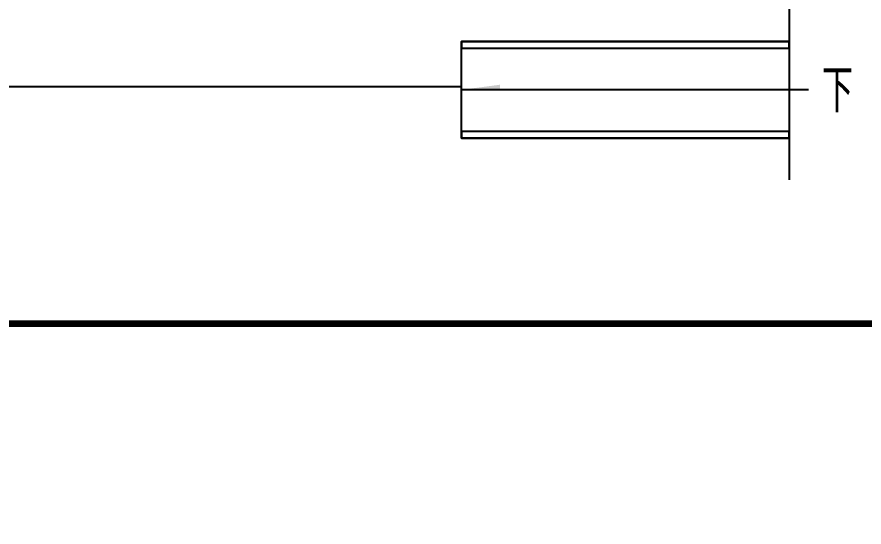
# Model space of a CAD drawing. Extents: x 1241380 to 1952554, y 1012187 to 1766051.
# Drawn here: x 1614601 to 1627778, y 1270773 to 1278705 of the extents above; entities that cross this region are included whole.
import ezdxf

# ---------------------------------------------------------------- set-up
doc = ezdxf.new("R2010")
doc.units = 0
for name, color, linetype in [('1-建筑底图', 8, 'Continuous'), ('A-ANNO-IDEN', 251, 'Continuous'), ('E2-楼梯、坡道', 52, 'Continuous')]:
    doc.layers.add(name, color=color, linetype=linetype)
doc.styles.add('_TCH_DIM', font='SIMPLEX', dxfattribs={"bigfont": 'GBCBIG'})
doc.styles.get("Standard").update_dxf_attribs({"font": 'gbeitc.shx', "bigfont": 'gbcbig.shx'})
doc.linetypes.add('JIEDI', pattern='A,1.25,-0.25,0.25,-0.25,0.625,["/",Standard,S=0.6,R=0,X=0,Y=-0.3],0.625,-0.25,0.25,-0.25', length=4)

# ---------------------------------------------------------------- blocks, each defined once
blk = doc.blocks.new('A$Cb4587652')
at = {"layer": 'A-ANNO-IDEN'}
blk.add_hatch(color=256, dxfattribs=at).paths.add_polyline_path([(-5100, -1250), (-4500, -1250), (-4500, -1170)])
blk.add_lwpolyline([(298, -1250), (-5100, -1250)], dxfattribs=at)
at = {"layer": 'E2-楼梯、坡道'}
for points in [[(0, -2000), (-5100, -2000), (-5100, -500), (0, -500)], [(-5100, -500), (-5100, -600), (0, -600), (0, -600), (0, -500)], [(-5100, -1900), (-5100, -2000), (0, -2000), (0, -2000), (0, -1900)]]:
    blk.add_lwpolyline(points, close=True, dxfattribs=at)
at = {"layer": 'A-ANNO-IDEN', "color": 7, "style": '_TCH_DIM'}
blk.add_text('下', height=675, dxfattribs=at).set_placement((508, -1600))
blk = doc.blocks.new('1-一层建筑底图')
at = {"layer": '1-建筑底图', "color": 8}
blk.add_line((55850, 78050), (55850, 73500), dxfattribs=at)
blk.add_lwpolyline([(15000, 71650), (15000, 76950), (26100, 76950), (26100, 74950), (50750, 74950)], dxfattribs=at)
at = {"layer": '1-建筑底图', "color": 8, "ltscale": 3, "const_width": 100}
blk.add_lwpolyline([(-2546, 71265), (72950, 71265), (72950, 19335), (1829, 19335)], dxfattribs=at)
at = {"layer": '1-建筑底图', "color": 8}
blk.add_blockref('A$Cb4587652', (55850, 76150), dxfattribs=at)

msp = doc.modelspace()

# ---------------------------------------------------------------- block references
at = {"layer": '1-建筑底图', "linetype": 'JIEDI'}
msp.add_blockref('1-一层建筑底图', (1570765, 1202671.1), dxfattribs=at)

doc.saveas('drawing.dxf')
